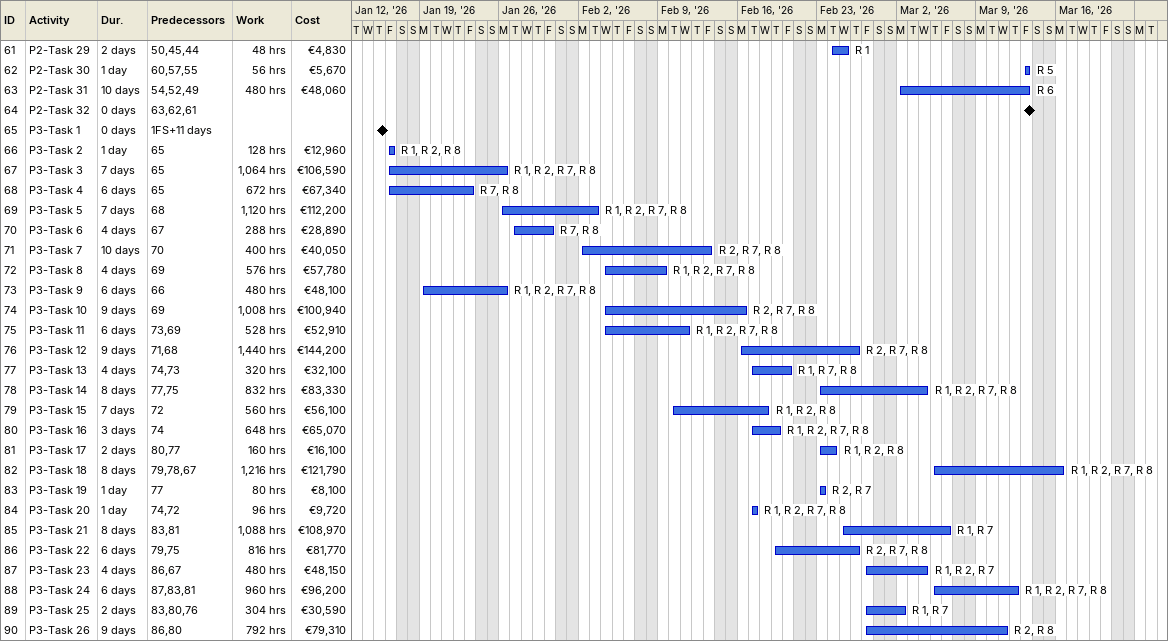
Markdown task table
| ID | Task | Duration | Start | Finish | Predecessors | Resources | Work (h) | Cost (€) |
|---|---|---|---|---|---|---|---|---|
| 61 | P2-Task 29 | 2d | 2026-02-24 | 2026-02-25 | 50, 45, 44 | R 1 | 48 | 4830 |
| 62 | P2-Task 30 | 1d | 2026-03-13 | 2026-03-13 | 60, 57, 55 | R 5 | 56 | 5670 |
| 63 | P2-Task 31 | 10d | 2026-03-02 | 2026-03-13 | 54, 52, 49 | R 6 | 480 | 48060 |
| 64 | P2-Task 32 | 0d | 2026-03-13 | 2026-03-13 | 63, 62, 61 |  |  |  |
| 65 | P3-Task 1 | 0d | 2026-01-15 | 2026-01-15 | 1FS+11d |  |  |  |
| 66 | P3-Task 2 | 1d | 2026-01-16 | 2026-01-16 | 65 | R 1, R 2, R 8 | 128 | 12960 |
| 67 | P3-Task 3 | 7d | 2026-01-16 | 2026-01-26 | 65 | R 1, R 2, R 7, R 8 | 1064 | 106590 |
| 68 | P3-Task 4 | 6d | 2026-01-16 | 2026-01-23 | 65 | R 7, R 8 | 672 | 67340 |
| 69 | P3-Task 5 | 7d | 2026-01-26 | 2026-02-03 | 68 | R 1, R 2, R 7, R 8 | 1120 | 112200 |
| 70 | P3-Task 6 | 4d | 2026-01-27 | 2026-01-30 | 67 | R 7, R 8 | 288 | 28890 |
| 71 | P3-Task 7 | 10d | 2026-02-02 | 2026-02-13 | 70 | R 2, R 7, R 8 | 400 | 40050 |
| 72 | P3-Task 8 | 4d | 2026-02-04 | 2026-02-09 | 69 | R 1, R 2, R 7, R 8 | 576 | 57780 |
| 73 | P3-Task 9 | 6d | 2026-01-19 | 2026-01-26 | 66 | R 1, R 2, R 7, R 8 | 480 | 48100 |
| 74 | P3-Task 10 | 9d | 2026-02-04 | 2026-02-16 | 69 | R 2, R 7, R 8 | 1008 | 100940 |
| 75 | P3-Task 11 | 6d | 2026-02-04 | 2026-02-11 | 73, 69 | R 1, R 2, R 7, R 8 | 528 | 52910 |
| 76 | P3-Task 12 | 9d | 2026-02-16 | 2026-02-26 | 71, 68 | R 2, R 7, R 8 | 1440 | 144200 |
| 77 | P3-Task 13 | 4d | 2026-02-17 | 2026-02-20 | 74, 73 | R 1, R 7, R 8 | 320 | 32100 |
| 78 | P3-Task 14 | 8d | 2026-02-23 | 2026-03-04 | 77, 75 | R 1, R 2, R 7, R 8 | 832 | 83330 |
| 79 | P3-Task 15 | 7d | 2026-02-10 | 2026-02-18 | 72 | R 1, R 2, R 8 | 560 | 56100 |
| 80 | P3-Task 16 | 3d | 2026-02-17 | 2026-02-19 | 74 | R 1, R 2, R 7, R 8 | 648 | 65070 |
| 81 | P3-Task 17 | 2d | 2026-02-23 | 2026-02-24 | 80, 77 | R 1, R 2, R 8 | 160 | 16100 |
| 82 | P3-Task 18 | 8d | 2026-03-05 | 2026-03-16 | 79, 78, 67 | R 1, R 2, R 7, R 8 | 1216 | 121790 |
| 83 | P3-Task 19 | 1d | 2026-02-23 | 2026-02-23 | 77 | R 2, R 7 | 80 | 8100 |
| 84 | P3-Task 20 | 1d | 2026-02-17 | 2026-02-17 | 74, 72 | R 1, R 2, R 7, R 8 | 96 | 9720 |
| 85 | P3-Task 21 | 8d | 2026-02-25 | 2026-03-06 | 83, 81 | R 1, R 7 | 1088 | 108970 |
| 86 | P3-Task 22 | 6d | 2026-02-19 | 2026-02-26 | 79, 75 | R 2, R 7, R 8 | 816 | 81770 |
| 87 | P3-Task 23 | 4d | 2026-02-27 | 2026-03-04 | 86, 67 | R 1, R 2, R 7 | 480 | 48150 |
| 88 | P3-Task 24 | 6d | 2026-03-05 | 2026-03-12 | 87, 83, 81 | R 1, R 2, R 7, R 8 | 960 | 96200 |
| 89 | P3-Task 25 | 2d | 2026-02-27 | 2026-03-02 | 83, 80, 76 | R 1, R 7 | 304 | 30590 |
| 90 | P3-Task 26 | 9d | 2026-02-27 | 2026-03-11 | 86, 80 | R 2, R 8 | 792 | 79310 |
